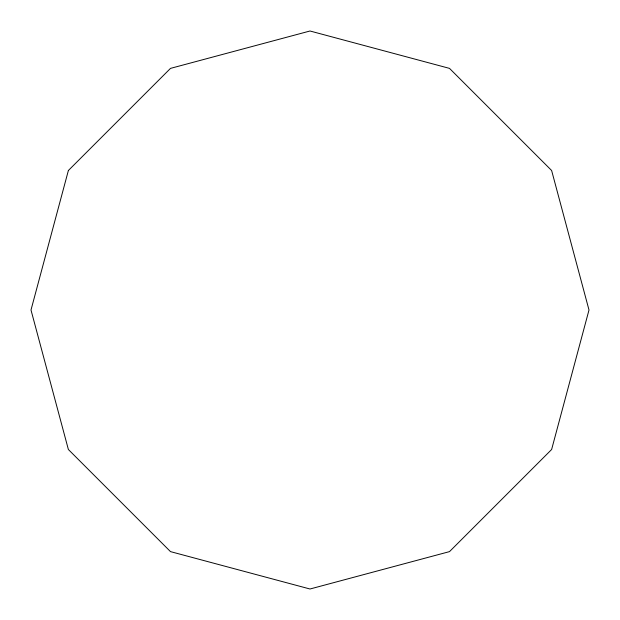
<?xml version="1.0" encoding="UTF-8"?>
<svg xmlns="http://www.w3.org/2000/svg" width="620" height="620" viewBox="0 0 620 620"><rect width="100%" height="100%" fill="white"/><g stroke="black" fill="none" stroke-linecap="round" stroke-linejoin="round"><path stroke-width="0.93" d="M68.378 170.5L31 310L68.378 449.5L170.5 551.622L310 589L449.5 551.622L551.622 449.5L589 310L551.622 170.5L449.5 68.378L310 31L170.5 68.378L68.378 170.5"/></g></svg>
